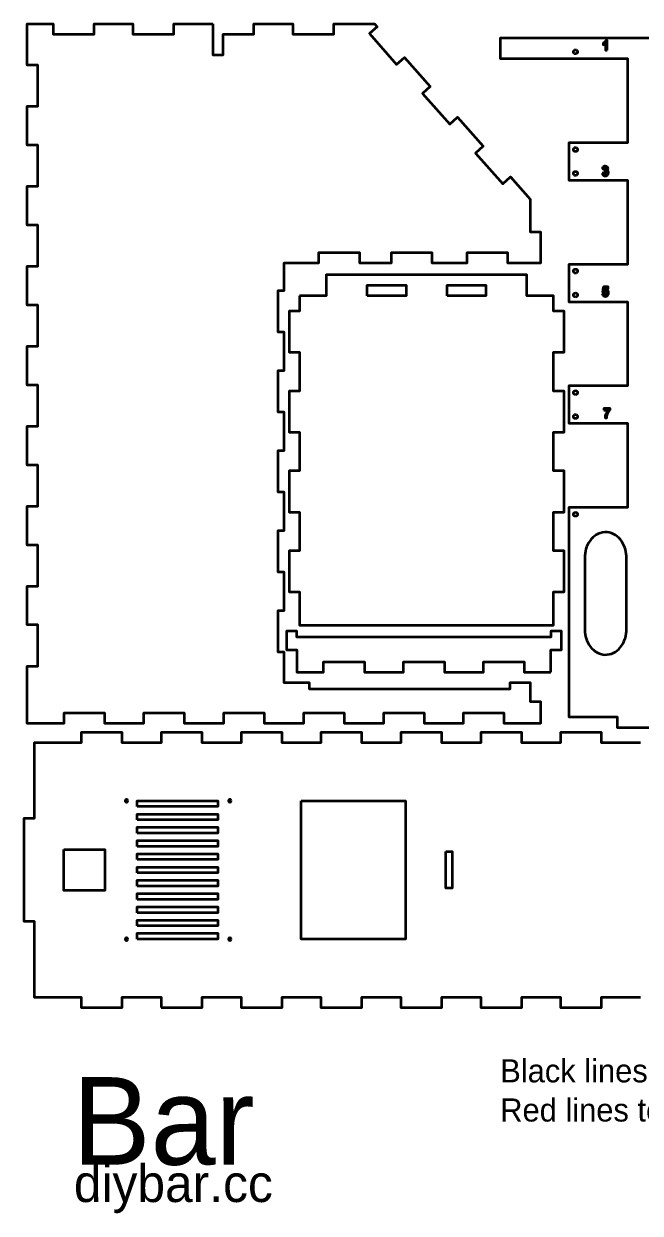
# Model space of a CAD drawing. Header units: inches. Extents: x -2055 to -351, y -537 to 1156.
# Drawn here: x -2055 to -1203, y -487 to 1156 of the extents above; entities that cross this region are included whole.
import ezdxf

# ---------------------------------------------------------------- set-up
doc = ezdxf.new("R2010")
doc.units = ezdxf.units.IN
doc.header["$MEASUREMENT"] = 0
doc.layers.add('Default', color=7, linetype='Continuous')

msp = doc.modelspace()

# ---------------------------------------------------------------- linework, layer by layer
at = {"layer": 'Default', "color": 7, "lineweight": 35, "true_color": 0xffffff}
for points in [[(-1794, 1155.8), (-1794, 1112.9), (-1779.5, 1112.9), (-1779.5, 1141.4), (-1737.3, 1141.4), (-1737.3, 1155.8), (-1683.5, 1155.8), (-1683.5, 1141.4), (-1626.8, 1141.4), (-1626.8, 1155.8), (-1570.3, 1155.8), (-1566.7, 1151.8), (-1577.5, 1142.2), (-1539.9, 1099.8), (-1529.1, 1109.4), (-1493.4, 1069.2), (-1504.2, 1059.6), (-1466.6, 1017.2), (-1455.8, 1026.8), (-1420.1, 986.6), (-1430.9, 977), (-1393.2, 934.7), (-1382.4, 944.3), (-1355.3, 913.7), (-1355.3, 868.4), (-1340.9, 868.4), (-1340.9, 825), (-1386.4, 825), (-1386.4, 839.5), (-1443.1, 839.5), (-1443.1, 825), (-1491, 825), (-1491, 839.5), (-1547.7, 839.5), (-1547.7, 825), (-1591, 825), (-1591, 839.5), (-1647.7, 839.5), (-1647.7, 825), (-1695.8, 825), (-1695.8, 786.9), (-1704.3, 786.9), (-1704.3, 730.2), (-1695.8, 730.2), (-1695.8, 676.4), (-1704.3, 676.4), (-1704.3, 619.8), (-1695.8, 619.8), (-1695.8, 566), (-1704.3, 566), (-1704.3, 509.3), (-1695.8, 509.3), (-1695.8, 455.6), (-1704.3, 455.6), (-1704.3, 398.9), (-1695.8, 398.9), (-1695.8, 345.1), (-1704.3, 345.1), (-1704.3, 288.4), (-1695.8, 288.4), (-1695.8, 246), (-1660.6, 246), (-1660.6, 237.5), (-1383, 237.5), (-1383, 246), (-1355.3, 246), (-1355.3, 219.9), (-1340.9, 219.9), (-1340.9, 189.3), (-1391.2, 189.3), (-1391.2, 203.8), (-1447.9, 203.8), (-1447.9, 189.3), (-1501.6, 189.3), (-1501.6, 203.8), (-1558.3, 203.8), (-1558.3, 189.3), (-1612.1, 189.3), (-1612.1, 203.8), (-1668.8, 203.8), (-1668.8, 189.3), (-1722.5, 189.3), (-1722.5, 203.8), (-1779.2, 203.8), (-1779.2, 189.3), (-1833, 189.3), (-1833, 203.8), (-1889.7, 203.8), (-1889.7, 189.3), (-1943.4, 189.3), (-1943.4, 203.8), (-2000.1, 203.8), (-2000.1, 189.3), (-2050.5, 189.3), (-2050.5, 268.8), (-2036, 268.8), (-2036, 325.5), (-2050.5, 325.5), (-2050.5, 379.2), (-2036, 379.2), (-2036, 435.9), (-2050.5, 435.9), (-2050.5, 489.7), (-2036, 489.7), (-2036, 546.4), (-2050.5, 546.4), (-2050.5, 600.1), (-2036, 600.1), (-2036, 656.8), (-2050.5, 656.8), (-2050.5, 710.5), (-2036, 710.5), (-2036, 767.2), (-2050.5, 767.2), (-2050.5, 821), (-2036, 821), (-2036, 877.7), (-2050.5, 877.7), (-2050.5, 931.4), (-2036, 931.4), (-2036, 988.1), (-2050.5, 988.1), (-2050.5, 1041.9), (-2036, 1041.9), (-2036, 1098.6), (-2050.5, 1098.6), (-2050.5, 1155.8), (-2014.8, 1155.8), (-2014.8, 1141.4), (-1958.2, 1141.4), (-1958.2, 1155.8), (-1904.4, 1155.8), (-1904.4, 1141.4), (-1847.7, 1141.4), (-1847.7, 1155.8), (-1794, 1155.8)], [(-1016.7, 1136.2), (-1396.7, 1136.2), (-1396.7, 1107.7), (-1220.9, 1107.7), (-1220.9, 991.4), (-1301.7, 991.4), (-1301.7, 939.8), (-1220.9, 939.8), (-1220.9, 823.5), (-1301.7, 823.5), (-1301.7, 771.9), (-1220.9, 771.9), (-1220.9, 655.6), (-1301.7, 655.6), (-1301.7, 604), (-1220.9, 604), (-1220.9, 487.7), (-1301.7, 487.7), (-1301.7, 198.6), (-1235.1, 198.6), (-1235.1, 184.1), (-1178.4, 184.1)], [(-1674, 780.3), (-1674, 759.1), (-1688.5, 759.1), (-1688.5, 702.4), (-1674, 702.4), (-1674, 648.6), (-1688.5, 648.6), (-1688.5, 592), (-1674, 592), (-1674, 538.2), (-1688.5, 538.2), (-1688.5, 481.5), (-1674, 481.5), (-1674, 427.8), (-1688.5, 427.8), (-1688.5, 371.1), (-1674, 371.1), (-1674, 325.4), (-1322.9, 325.4), (-1322.9, 371.1), (-1308.5, 371.1), (-1308.5, 427.8), (-1322.9, 427.8), (-1322.9, 481.5), (-1308.5, 481.5), (-1308.5, 538.2), (-1322.9, 538.2), (-1322.9, 592), (-1308.5, 592), (-1308.5, 648.6), (-1322.9, 648.6), (-1322.9, 702.4), (-1308.5, 702.4), (-1308.5, 759.1), (-1322.9, 759.1), (-1322.9, 780.3), (-1359.7, 780.3), (-1359.7, 809.2), (-1637.3, 809.2), (-1637.3, 780.3), (-1674, 780.3)], [(-1580.6, 780.3), (-1580.6, 794.7), (-1526.8, 794.7), (-1526.8, 780.3), (-1580.6, 780.3)], [(-1470.1, 780.3), (-1470.1, 794.7), (-1416.4, 794.7), (-1416.4, 780.3), (-1470.1, 780.3)], [(-1326.6, 260.3), (-1326.6, 291), (-1312.1, 291), (-1312.1, 317), (-1326.6, 317), (-1326.6, 308.5), (-1677.7, 308.5), (-1677.7, 317), (-1692.1, 317), (-1692.1, 291), (-1677.7, 291), (-1677.8, 260.3), (-1640.9, 260.3), (-1640.9, 274.8), (-1584.2, 274.8), (-1584.2, 260.3), (-1530.5, 260.3), (-1530.5, 274.8), (-1502.1, 274.8), (-1473.8, 274.8), (-1473.8, 260.3), (-1420, 260.3), (-1420, 274.8), (-1363.4, 274.8), (-1363.4, 260.3), (-1326.6, 260.3)], [(-1202.8, 162.7), (-1256.5, 162.7), (-1256.5, 177.2), (-1313.2, 177.2), (-1313.2, 162.7), (-1367, 162.7), (-1367, 177.2), (-1423.7, 177.2), (-1423.7, 162.7), (-1477.4, 162.7), (-1477.4, 177.2), (-1534.1, 177.2), (-1534.1, 162.7), (-1587.9, 162.7), (-1587.9, 177.2), (-1644.5, 177.2), (-1644.5, 162.7), (-1698.3, 162.7), (-1698.3, 177.2), (-1755, 177.2), (-1755, 162.7), (-1808.7, 162.7), (-1808.7, 177.2), (-1865.4, 177.2), (-1865.4, 162.7), (-1919.2, 162.7), (-1919.2, 177.2), (-1975.9, 177.2), (-1975.9, 162.7), (-2040.9, 162.7), (-2040.9, 58), (-2055.4, 58), (-2055.4, -12.8), (-2055.4, -83.7), (-2040.9, -83.7), (-2040.9, -188.4), (-1975.9, -188.4), (-1975.9, -202.8), (-1919.2, -202.8), (-1919.2, -188.4), (-1865.4, -188.4), (-1865.4, -202.8)], [(-1898.7, 74.6), (-1898.7, 82.7), (-1786.9, 82.7), (-1786.9, 74.6), (-1898.7, 74.6)], [(-1672.1, 82.7), (-1527.6, 82.7), (-1527.6, -108.5), (-1672.1, -108.5), (-1672.1, 82.7)], [(-1898.7, 56.3), (-1898.7, 64.4), (-1786.9, 64.4), (-1786.9, 56.3), (-1898.7, 56.3)], [(-1898.7, 38), (-1898.7, 46.1), (-1786.9, 46.1), (-1786.9, 38), (-1898.7, 38)], [(-1898.7, 19.7), (-1898.7, 27.8), (-1786.9, 27.8), (-1786.9, 19.7), (-1898.7, 19.7)], [(-1999.8, 15.5), (-1943.1, 15.5), (-1943.1, -41.2), (-1999.8, -41.2), (-1999.8, 15.5)], [(-1898.7, 1.4), (-1898.7, 9.4), (-1786.9, 9.4), (-1786.9, 1.4), (-1898.7, 1.4)], [(-1471.7, 12.7), (-1463.2, 12.7), (-1463.2, -38.2), (-1471.7, -38.2), (-1471.7, 12.7)], [(-1898.7, -16.9), (-1898.7, -8.9), (-1786.9, -8.9), (-1786.9, -16.9), (-1898.7, -16.9)], [(-1898.7, -35.2), (-1898.7, -27.2), (-1786.9, -27.2), (-1786.9, -35.2), (-1898.7, -35.2)], [(-1898.7, -53.5), (-1898.7, -45.5), (-1786.9, -45.5), (-1786.9, -53.5), (-1898.7, -53.5)], [(-1898.7, -71.9), (-1898.7, -63.8), (-1786.9, -63.8), (-1786.9, -71.9), (-1898.7, -71.9)], [(-1898.7, -90.2), (-1898.7, -82.1), (-1786.9, -82.1), (-1786.9, -90.2), (-1898.7, -90.2)], [(-1898.7, -108.5), (-1898.7, -100.4), (-1786.9, -100.4), (-1786.9, -108.5), (-1898.7, -108.5)], [(-1865.4, -202.8), (-1808.7, -202.8), (-1808.7, -188.4), (-1755, -188.4), (-1755, -202.8), (-1698.3, -202.8), (-1698.3, -188.4), (-1644.5, -188.4), (-1644.5, -202.8), (-1587.9, -202.8), (-1587.9, -188.4), (-1534.1, -188.4), (-1534.1, -202.8), (-1477.4, -202.8), (-1477.4, -188.4), (-1423.7, -188.4), (-1423.7, -202.8), (-1367, -202.8), (-1367, -188.4), (-1313.2, -188.4), (-1313.2, -202.8), (-1256.5, -202.8), (-1256.5, -188.4), (-1202.8, -188.4)]]:
    msp.add_lwpolyline(points, dxfattribs=at)
for points, knots in [([(-1292.7, 1114.2), (-1291.1, 1114.2), (-1289.9, 1115.5), (-1289.9, 1117), (-1289.9, 1118.6), (-1291.1, 1119.9), (-1292.7, 1119.9), (-1294.3, 1119.9), (-1295.5, 1118.6), (-1295.5, 1117), (-1295.5, 1115.5), (-1294.3, 1114.2), (-1292.7, 1114.2)], [0, 0, 0, 0, 1, 1, 1, 2, 2, 2, 3, 3, 3, 4, 4, 4, 4]), ([(-1292.7, 979.3), (-1291.1, 979.3), (-1289.9, 980.6), (-1289.9, 982.1), (-1289.9, 983.7), (-1291.1, 985), (-1292.7, 985), (-1294.3, 985), (-1295.5, 983.7), (-1295.5, 982.1), (-1295.5, 980.6), (-1294.3, 979.3), (-1292.7, 979.3)], [0, 0, 0, 0, 1, 1, 1, 2, 2, 2, 3, 3, 3, 4, 4, 4, 4]), ([(-1292.7, 946.3), (-1291.1, 946.3), (-1289.9, 947.6), (-1289.9, 949.1), (-1289.9, 950.7), (-1291.1, 952), (-1292.7, 952), (-1294.3, 952), (-1295.5, 950.7), (-1295.5, 949.1), (-1295.5, 947.6), (-1294.3, 946.3), (-1292.7, 946.3)], [0, 0, 0, 0, 1, 1, 1, 2, 2, 2, 3, 3, 3, 4, 4, 4, 4]), ([(-1292.7, 946.3), (-1291.1, 946.3), (-1289.9, 947.6), (-1289.9, 949.1), (-1289.9, 950.7), (-1291.1, 952), (-1292.7, 952), (-1294.3, 952), (-1295.5, 950.7), (-1295.5, 949.1), (-1295.5, 947.6), (-1294.3, 946.3), (-1292.7, 946.3)], [0, 0, 0, 0, 1, 1, 1, 2, 2, 2, 3, 3, 3, 4, 4, 4, 4]), ([(-1292.7, 811.4), (-1291.1, 811.4), (-1289.9, 812.7), (-1289.9, 814.2), (-1289.9, 815.8), (-1291.1, 817.1), (-1292.7, 817.1), (-1294.3, 817.1), (-1295.5, 815.8), (-1295.5, 814.2), (-1295.5, 812.7), (-1294.3, 811.4), (-1292.7, 811.4)], [0, 0, 0, 0, 1, 1, 1, 2, 2, 2, 3, 3, 3, 4, 4, 4, 4]), ([(-1292.7, 778.4), (-1291.1, 778.4), (-1289.9, 779.7), (-1289.9, 781.2), (-1289.9, 782.8), (-1291.1, 784.1), (-1292.7, 784.1), (-1294.3, 784.1), (-1295.5, 782.8), (-1295.5, 781.2), (-1295.5, 779.7), (-1294.3, 778.4), (-1292.7, 778.4)], [0, 0, 0, 0, 1, 1, 1, 2, 2, 2, 3, 3, 3, 4, 4, 4, 4]), ([(-1292.7, 778.4), (-1291.1, 778.4), (-1289.9, 779.7), (-1289.9, 781.2), (-1289.9, 782.8), (-1291.1, 784.1), (-1292.7, 784.1), (-1294.3, 784.1), (-1295.5, 782.8), (-1295.5, 781.2), (-1295.5, 779.7), (-1294.3, 778.4), (-1292.7, 778.4)], [0, 0, 0, 0, 1, 1, 1, 2, 2, 2, 3, 3, 3, 4, 4, 4, 4]), ([(-1292.7, 643.5), (-1291.1, 643.5), (-1289.9, 644.8), (-1289.9, 646.3), (-1289.9, 647.9), (-1291.1, 649.2), (-1292.7, 649.2), (-1294.3, 649.2), (-1295.5, 647.9), (-1295.5, 646.3), (-1295.5, 644.8), (-1294.3, 643.5), (-1292.7, 643.5)], [0, 0, 0, 0, 1, 1, 1, 2, 2, 2, 3, 3, 3, 4, 4, 4, 4]), ([(-1292.7, 610.5), (-1291.1, 610.5), (-1289.9, 611.8), (-1289.9, 613.3), (-1289.9, 614.9), (-1291.1, 616.2), (-1292.7, 616.2), (-1294.3, 616.2), (-1295.5, 614.9), (-1295.5, 613.3), (-1295.5, 611.8), (-1294.3, 610.5), (-1292.7, 610.5)], [0, 0, 0, 0, 1, 1, 1, 2, 2, 2, 3, 3, 3, 4, 4, 4, 4]), ([(-1292.7, 610.5), (-1291.1, 610.5), (-1289.9, 611.8), (-1289.9, 613.3), (-1289.9, 614.9), (-1291.1, 616.2), (-1292.7, 616.2), (-1294.3, 616.2), (-1295.5, 614.9), (-1295.5, 613.3), (-1295.5, 611.8), (-1294.3, 610.5), (-1292.7, 610.5)], [0, 0, 0, 0, 1, 1, 1, 2, 2, 2, 3, 3, 3, 4, 4, 4, 4]), ([(-1292.7, 475.6), (-1291.1, 475.6), (-1289.9, 476.9), (-1289.9, 478.4), (-1289.9, 480), (-1291.1, 481.3), (-1292.7, 481.3), (-1294.3, 481.3), (-1295.5, 480), (-1295.5, 478.4), (-1295.5, 476.9), (-1294.3, 475.6), (-1292.7, 475.6)], [0, 0, 0, 0, 1, 1, 1, 2, 2, 2, 3, 3, 3, 4, 4, 4, 4]), ([(-1222.3, 417.4), (-1222.3, 383.8), (-1222.3, 350.3), (-1222.3, 316.8), (-1222.7, 308.8), (-1225.5, 300.7), (-1230.7, 294.4), (-1236, 288.2), (-1243.5, 284.1), (-1252, 284.4), (-1260.4, 284.8), (-1267.6, 289.4), (-1272.5, 295.9), (-1277.4, 302.5), (-1279.8, 310.7), (-1279.8, 318.7), (-1279.7, 352.9), (-1279.7, 387), (-1279.7, 421.1), (-1279.3, 429.3), (-1276.5, 437.6), (-1271, 443.9), (-1265.5, 450.2), (-1257.7, 454.1), (-1249.1, 453.5), (-1240.6, 452.8), (-1233.4, 447.7), (-1228.7, 440.9), (-1224, 434), (-1221.9, 425.6), (-1222.3, 417.4)], [0, 0, 0, 0, 1, 1, 1, 2, 2, 2, 3, 3, 3, 4, 4, 4, 5, 5, 5, 6, 6, 6, 7, 7, 7, 8, 8, 8, 9, 9, 9, 10, 10, 10, 10]), ([(-1911.4, 82.7), (-1911.4, 81.6), (-1912.3, 80.8), (-1913.4, 80.8), (-1914.5, 80.8), (-1915.4, 81.6), (-1915.4, 82.7), (-1915.4, 83.8), (-1914.5, 84.7), (-1913.4, 84.7), (-1912.3, 84.7), (-1911.4, 83.8), (-1911.4, 82.7)], [0, 0, 0, 0, 1, 1, 1, 2, 2, 2, 3, 3, 3, 4, 4, 4, 4]), ([(-1768.5, 82.7), (-1768.5, 81.6), (-1769.3, 80.8), (-1770.4, 80.8), (-1771.5, 80.8), (-1772.4, 81.6), (-1772.4, 82.7), (-1772.4, 83.8), (-1771.5, 84.7), (-1770.4, 84.7), (-1769.3, 84.7), (-1768.5, 83.8), (-1768.5, 82.7)], [0, 0, 0, 0, 1, 1, 1, 2, 2, 2, 3, 3, 3, 4, 4, 4, 4]), ([(-1911.4, -108.4), (-1911.4, -109.5), (-1912.3, -110.4), (-1913.4, -110.4), (-1914.5, -110.4), (-1915.4, -109.5), (-1915.4, -108.4), (-1915.4, -107.3), (-1914.5, -106.4), (-1913.4, -106.4), (-1912.3, -106.4), (-1911.4, -107.3), (-1911.4, -108.4)], [0, 0, 0, 0, 1, 1, 1, 2, 2, 2, 3, 3, 3, 4, 4, 4, 4]), ([(-1768.5, -108.4), (-1768.5, -109.5), (-1769.3, -110.4), (-1770.4, -110.4), (-1771.5, -110.4), (-1772.4, -109.5), (-1772.4, -108.4), (-1772.4, -107.3), (-1771.5, -106.4), (-1770.4, -106.4), (-1769.3, -106.4), (-1768.5, -107.3), (-1768.5, -108.4)], [0, 0, 0, 0, 1, 1, 1, 2, 2, 2, 3, 3, 3, 4, 4, 4, 4])]:
    msp.add_open_spline(points, degree=3, knots=knots, dxfattribs=at)
at = {"layer": 'Default', "color": 240, "lineweight": 35, "true_color": 0xed1c24}
for points, knots in [([(-1248.8, 1119.4), (-1249.6, 1119.4), (-1250.5, 1119.4), (-1251.3, 1119.4), (-1251.3, 1122.6), (-1251.3, 1125.7), (-1251.3, 1128.9), (-1252.2, 1128), (-1253.3, 1127.4), (-1254.6, 1127), (-1254.6, 1127.7), (-1254.6, 1128.5), (-1254.6, 1129.3), (-1253.9, 1129.5), (-1253.2, 1129.9), (-1252.4, 1130.5), (-1251.6, 1131.1), (-1251.1, 1131.8), (-1250.8, 1132.6), (-1250.1, 1132.6), (-1249.5, 1132.6), (-1248.8, 1132.6), (-1248.8, 1128.2), (-1248.8, 1123.8), (-1248.8, 1119.4)], [0, 0, 0, 0, 1, 1, 1, 2, 2, 2, 3, 3, 3, 4, 4, 4, 5, 5, 5, 6, 6, 6, 7, 7, 7, 8, 8, 8, 8]), ([(-1255.7, 949.4), (-1254.9, 949.5), (-1254.1, 949.6), (-1253.2, 949.7), (-1253.2, 949.1), (-1253, 948.6), (-1252.6, 948.2), (-1252.3, 947.9), (-1251.9, 947.7), (-1251.5, 947.7), (-1251, 947.7), (-1250.6, 947.9), (-1250.2, 948.3), (-1249.9, 948.7), (-1249.7, 949.3), (-1249.7, 950), (-1249.7, 950.6), (-1249.9, 951.1), (-1250.2, 951.5), (-1250.5, 951.9), (-1250.9, 952.1), (-1251.4, 952.1), (-1251.7, 952.1), (-1252, 952), (-1252.4, 951.9), (-1252.3, 952.6), (-1252.2, 953.3), (-1252.2, 954), (-1251.5, 954), (-1251, 954.1), (-1250.7, 954.5), (-1250.3, 954.8), (-1250.1, 955.2), (-1250.1, 955.7), (-1250.1, 956.1), (-1250.3, 956.5), (-1250.5, 956.7), (-1250.8, 957), (-1251.1, 957.1), (-1251.5, 957.1), (-1252, 957.1), (-1252.3, 957), (-1252.6, 956.7), (-1252.9, 956.4), (-1253.1, 956), (-1253.2, 955.4), (-1253.9, 955.5), (-1254.7, 955.7), (-1255.4, 955.8), (-1255.3, 956.6), (-1255, 957.2), (-1254.7, 957.7), (-1254.4, 958.1), (-1254, 958.5), (-1253.4, 958.8), (-1252.8, 959), (-1252.2, 959.2), (-1251.5, 959.2), (-1250.2, 959.2), (-1249.3, 958.8), (-1248.5, 958), (-1247.9, 957.3), (-1247.6, 956.6), (-1247.6, 955.8), (-1247.6, 954.7), (-1248.2, 953.7), (-1249.5, 953.1), (-1248.8, 952.9), (-1248.2, 952.5), (-1247.7, 952), (-1247.3, 951.4), (-1247, 950.7), (-1247, 949.9), (-1247, 948.7), (-1247.5, 947.8), (-1248.3, 946.9), (-1249.1, 946.1), (-1250.2, 945.7), (-1251.4, 945.7), (-1252.6, 945.7), (-1253.6, 946), (-1254.3, 946.7), (-1255.1, 947.4), (-1255.6, 948.3), (-1255.7, 949.4)], [0, 0, 0, 0, 1, 1, 1, 2, 2, 2, 3, 3, 3, 4, 4, 4, 5, 5, 5, 6, 6, 6, 7, 7, 7, 8, 8, 8, 9, 9, 9, 10, 10, 10, 11, 11, 11, 12, 12, 12, 13, 13, 13, 14, 14, 14, 15, 15, 15, 16, 16, 16, 17, 17, 17, 18, 18, 18, 19, 19, 19, 20, 20, 20, 21, 21, 21, 22, 22, 22, 23, 23, 23, 24, 24, 24, 25, 25, 25, 26, 26, 26, 27, 27, 27, 28, 28, 28, 28]), ([(-1255.7, 783.1), (-1254.8, 783.2), (-1254, 783.3), (-1253.1, 783.3), (-1253.1, 782.8), (-1252.9, 782.3), (-1252.5, 782), (-1252.2, 781.6), (-1251.8, 781.5), (-1251.4, 781.5), (-1250.9, 781.5), (-1250.4, 781.7), (-1250.1, 782.1), (-1249.7, 782.5), (-1249.5, 783.2), (-1249.5, 784), (-1249.5, 784.8), (-1249.7, 785.4), (-1250.1, 785.8), (-1250.4, 786.2), (-1250.9, 786.4), (-1251.5, 786.4), (-1252.2, 786.4), (-1252.8, 786.1), (-1253.4, 785.5), (-1254.1, 785.6), (-1254.7, 785.7), (-1255.4, 785.8), (-1255, 788.1), (-1254.6, 790.4), (-1254.1, 792.6), (-1251.9, 792.6), (-1249.7, 792.6), (-1247.4, 792.6), (-1247.4, 791.9), (-1247.4, 791.1), (-1247.4, 790.3), (-1249, 790.3), (-1250.6, 790.3), (-1252.2, 790.3), (-1252.4, 789.5), (-1252.5, 788.8), (-1252.6, 788.1), (-1252.1, 788.4), (-1251.5, 788.5), (-1250.9, 788.5), (-1249.8, 788.5), (-1248.8, 788.1), (-1248, 787.3), (-1247.2, 786.4), (-1246.9, 785.4), (-1246.9, 784.1), (-1246.9, 783), (-1247.2, 782), (-1247.8, 781.2), (-1248.6, 780), (-1249.8, 779.4), (-1251.3, 779.4), (-1252.6, 779.4), (-1253.5, 779.8), (-1254.3, 780.4), (-1255.1, 781.1), (-1255.5, 782), (-1255.7, 783.1)], [0, 0, 0, 0, 1, 1, 1, 2, 2, 2, 3, 3, 3, 4, 4, 4, 5, 5, 5, 6, 6, 6, 7, 7, 7, 8, 8, 8, 9, 9, 9, 10, 10, 10, 11, 11, 11, 12, 12, 12, 13, 13, 13, 14, 14, 14, 15, 15, 15, 16, 16, 16, 17, 17, 17, 18, 18, 18, 19, 19, 19, 20, 20, 20, 21, 21, 21, 21]), ([(-1253.5, 622.3), (-1253.5, 623.1), (-1253.5, 623.9), (-1253.5, 624.7), (-1250.6, 624.7), (-1247.7, 624.7), (-1244.8, 624.7), (-1244.8, 624.1), (-1244.8, 623.5), (-1244.8, 622.9), (-1245.5, 622.2), (-1246.3, 621.2), (-1247, 619.9), (-1247.7, 618.6), (-1248.3, 617.2), (-1248.7, 615.7), (-1249.1, 614.2), (-1249.3, 612.9), (-1249.2, 611.7), (-1250.1, 611.7), (-1250.9, 611.7), (-1251.8, 611.7), (-1251.7, 613.5), (-1251.3, 615.4), (-1250.6, 617.3), (-1249.9, 619.1), (-1248.9, 620.8), (-1247.7, 622.3), (-1249.6, 622.3), (-1251.6, 622.3), (-1253.5, 622.3)], [0, 0, 0, 0, 1, 1, 1, 2, 2, 2, 3, 3, 3, 4, 4, 4, 5, 5, 5, 6, 6, 6, 7, 7, 7, 8, 8, 8, 9, 9, 9, 10, 10, 10, 10])]:
    msp.add_open_spline(points, degree=3, knots=knots, dxfattribs=at)

# ---------------------------------------------------------------- texts
at = {"layer": 'Default', "color": 7, "true_color": 0xffffff, "attachment_point": 7}
for s, insert, char_height in [('\\fMyriad Pro|b0|i0|c0|p34;\\W1;Black lines to cut ', (-1396.7, -306.7), 31.903), ('\\fChelsea|b0|i0|c0|p34;\\W1;Bar', (-1988, -421.7), 120.951), ('\\fChelsea|b0|i0|c0|p34;\\W1;diybar.cc', (-1986.1, -487), 51.387)]:
    msp.add_mtext(s, dxfattribs=dict(at, insert=insert, char_height=char_height))
at = {"layer": 'Default', "color": 1, "true_color": 0xff0000, "insert": (-1396.7, -360.8), "char_height": 31.903, "attachment_point": 7}
msp.add_mtext('\\fMyriad Pro|b0|i0|c0|p34;\\W1;Red lines to scan', dxfattribs=at)

doc.saveas('drawing.dxf')
